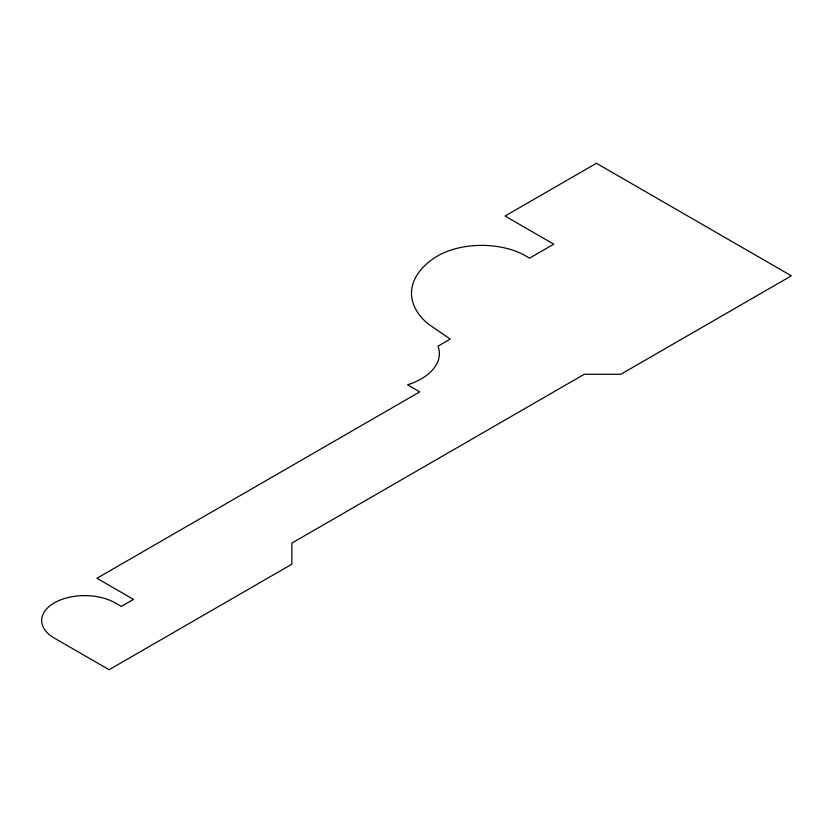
<?xml version="1.0" encoding="UTF-8"?>
<svg xmlns="http://www.w3.org/2000/svg" width="833" height="833" viewBox="0 0 833 833"><rect width="100%" height="100%" fill="white"/><g stroke="black" fill="none" stroke-linecap="round" stroke-linejoin="round"><path stroke-width="1.25" d="M596.418 163.278L505.048 216.039L553.778 244.173L529.413 258.24A62.236 35.934 0 0 0 434.212 258.084A93.004 53.697 0 0 0 428.224 323.964L450.216 339.125L438.033 346.164A61.944 35.767 0 0 1 407.576 384.846L419.759 391.885L96.909 578.279L133.457 599.385L121.274 606.414L115.183 602.894A43.077 24.865 0 0 0 54.27 602.894A43.077 24.865 0 0 0 54.27 638.068L109.092 669.722L291.842 564.212L291.842 543.106L584.235 374.298L620.783 374.298L791.35 275.817L596.418 163.278"/></g></svg>
